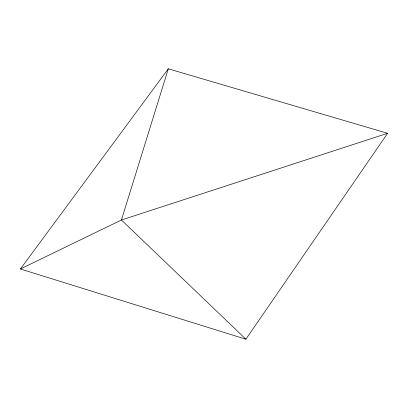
<?xml version="1.0" encoding="UTF-8"?>
<svg xmlns="http://www.w3.org/2000/svg" width="408" height="408" viewBox="0 0 408 408"><rect width="100%" height="100%" fill="white"/><g stroke="black" fill="none" stroke-linecap="round" stroke-linejoin="round"><path stroke-width="0.61" d="M168.3 68.804L121.426 219.999L20.4 268.994L245.886 339.196L387.6 133.299L168.3 68.804L20.4 268.994M387.6 133.299L121.426 219.999L245.886 339.196"/></g></svg>
